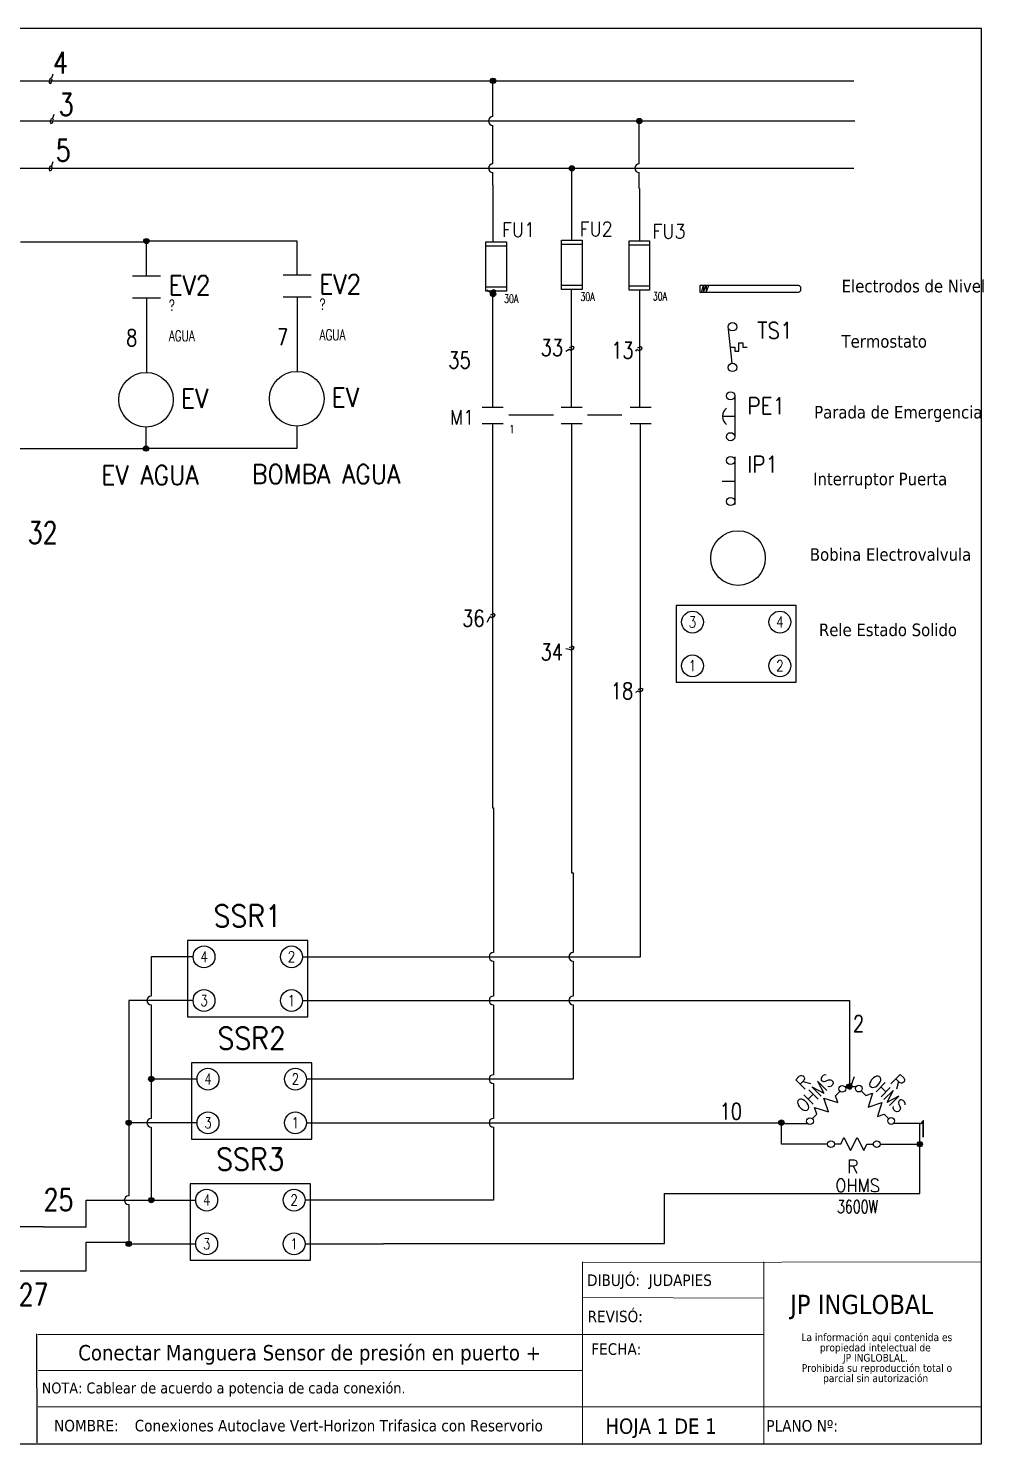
# Model space of a CAD drawing. Header units: millimetres. Extents: x 123.5 to 144.3, y 105.4 to 121.6.
# Drawn here: x 133.35 to 144.28, y 105.39 to 121.59 of the extents above; entities that cross this region are included whole.
import ezdxf
from ezdxf.enums import TextEntityAlignment as Align

# ---------------------------------------------------------------- set-up
doc = ezdxf.new("R2010")
doc.units = ezdxf.units.MM
doc.linetypes.add('CENTERX2', pattern=[20.32, 12.7, -2.54, 2.54, -2.54])
for name, color, linetype in [('BLK_12AWG', 7, 'Continuous'), ('CONTORNO', 179, 'Continuous'), ('DESC', 250, 'Continuous'), ('DESCCHILD', 20, 'Continuous'), ('LINK', 9, 'Continuous'), ('MISC', 7, 'Continuous'), ('SYMS', 7, 'Continuous'), ('TAGS', 250, 'Continuous'), ('TERMS', 250, 'Continuous'), ('WIREFIXED', 7, 'Continuous'), ('WIRES', 7, 'Continuous'), ('XREFCHILD', 134, 'Continuous')]:
    doc.layers.add(name, color=color, linetype=linetype)
doc.layers.add('WIRENO', color=7, linetype='Continuous', true_color=0x000000)
doc.styles.add('SLDTEXTSTYLE0', font='tahoma.ttf')
doc.styles.add('SLDTEXTSTYLE1', font='tahomabd.ttf')
doc.styles.get("Standard").update_dxf_attribs({"font": 'tahoma.ttf'})
doc.styles.add('WD', font='romans.shx')

# ---------------------------------------------------------------- blocks, each defined once
blk = doc.blocks.new('SW_NOTE_2')
at = {"layer": 'CONTORNO', "color": 0, "char_height": 1.0583, "attachment_point": 2, "style": 'SLDTEXTSTYLE0'}
for s, insert in [('La información aqui contenida es ', (10.29, 1.34)), ('propiedad intelectual de', (10.08, -0.07)), ('JP INGLOBLAL.', (10.1, -1.48)), ('Prohibida su reproducción total o ', (10.3, -2.89)), ('parcial sin autorización', (10.12, -4.3))]:
    blk.add_mtext(s, dxfattribs=dict(at, insert=insert))
blk = doc.blocks.new('WD_WNH')
at = {"linetype": 'Continuous', "style": 'WD', "width": 0.8}
blk.add_attdef('WIRENO', text='', height=0.125, dxfattribs=at).set_placement((0, 0.0625), align=Align.CENTER)
at = {"style": 'WD', "flags": 1}
for tag, p in [('W01USER', (0, 0.0781)), ('W02USER', (0, 0.0703)), ('W03USER', (0, 0.0625)), ('W04USER', (0, 0.0547)), ('W05USER', (0, 0.0469)), ('W06USER', (0, 0.0391)), ('W07USER', (0, 0.0312)), ('W08USER', (0, 0.0234)), ('W09USER', (0, 0.0156)), ('W10USER', (0, 0.0078))]:
    blk.add_attdef(tag, text='', height=0.005, dxfattribs=at).set_placement(p, align=Align.CENTER)
blk = doc.blocks.new('WD_WNV')
at = {"style": 'WD', "flags": 1}
for tag, p in [('W01USER', (-0.0625, 0.0938)), ('W02USER', (-0.0625, 0.0859)), ('W03USER', (-0.0625, 0.0781)), ('W04USER', (-0.0625, 0.0703)), ('W05USER', (-0.0625, 0.0625)), ('W06USER', (-0.0625, 0.0547)), ('W07USER', (-0.0625, 0.0469)), ('W08USER', (-0.0625, 0.0391)), ('W09USER', (-0.0625, 0.0312)), ('W10USER', (-0.0625, 0.0234))]:
    blk.add_attdef(tag, text='', height=0.005, dxfattribs=at).set_placement(p, align=Align.CENTER)
at = {"linetype": 'Continuous', "style": 'WD', "width": 0.8}
blk.add_attdef('WIRENO', text='', height=0.125, dxfattribs=at).set_placement((-0.05, 0), align=Align.MIDDLE_RIGHT)
blk = doc.blocks.new('VMS21')
at = {"linetype": 'Continuous'}
for p, q in [((-0.08, 0.062), (0.08, 0.062)), ((-0.08, -0.062), (0.08, -0.062))]:
    blk.add_line(p, q, dxfattribs=at)
at = {"style": 'WD'}
for tag, p, height, width in [('INST', (0.125, 0.179), 0.0625, 0.7), ('LOC', (0.125, 0.094), 0.0625, 0.7), ('TAG2', (0.127, -0.045), 0.109, 0.9), ('XREF', (0.129, -0.137), 0.0625, 0.7), ('DESC1', (0.129, -0.226), 0.0625, 0.7), ('DESC2', (0.129, -0.311), 0.0625, 0.7)]:
    blk.add_attdef(tag, p, '', height=height, dxfattribs=dict(at, width=width))
at = {"linetype": 'Continuous', "style": 'WD', "width": 0.9, "flags": 8}
blk.add_attdef('TERM01', text='', height=0.0625, dxfattribs=at).set_placement((-0.031, 0.125), align=Align.RIGHT)
at = {"style": 'WD'}
for tag, p, flags in [('FAMILY', (-0.181, 0.003), 9), ('CONTACT', (-0.181, -0.014), 1)]:
    blk.add_attdef(tag, p, '', height=0.01, dxfattribs=dict(at, flags=flags))
at = {"color": 7, "style": 'WD'}
for tag, p in [('X4LINK', (-0.141, 0)), ('X1LINK', (0.125, 0))]:
    blk.add_attdef(tag, p, '', height=0.01, dxfattribs=at)
at = {"color": 7, "style": 'WD', "flags": 1}
for tag, p in [('X2TERM01', (0, 0.062)), ('X8TERM02', (0, -0.062))]:
    blk.add_attdef(tag, p, '', height=0.0109, dxfattribs=at)
at = {"linetype": 'Continuous', "style": 'WD', "width": 0.9, "flags": 8}
blk.add_attdef('TERM02', text='', height=0.0625, dxfattribs=at).set_placement((-0.031, -0.125), align=Align.TOP_RIGHT)
blk = doc.blocks.new('HRE1T')
for p, q in [((-0.125, 0), (-0.188, 0)), ((-0.125, 0), (-0.094, 0.062)), ((-0.094, 0.062), (-0.031, -0.062)), ((-0.031, -0.062), (0.031, 0.062)), ((0.031, 0.062), (0.094, -0.062)), ((0.094, -0.062), (0.125, 0)), ((0.125, 0), (0.188, 0))]:
    blk.add_line(p, q)
for centre in [(-0.218, 0), (0.218, 0)]:
    blk.add_circle(centre, 0.0322)
at = {"style": 'WD'}
for tag, width, p in [('INST', 0.7, (0, 0.888)), ('LOC', 0.7, (0, 0.719)), ('DESC1', 0.7, (0, 0.562)), ('DESC2', 0.7, (0, 0.406)), ('RATING1', 0.9, (0.006, 0.094))]:
    blk.add_attdef(tag, text='', height=0.125, dxfattribs=dict(at, width=width)).set_placement(p, align=Align.CENTER)
blk.add_attdef('TAG1', text='', height=0.125, dxfattribs=at).set_placement((0, 0.25), align=Align.CENTER)
for tag, p, height, flags in [('FAMILY', (0.205, 0.152), 0.01, 9), ('X4TERM01', (-0.25, 0), 0.0125, 1), ('X1TERM02', (0.25, 0), 0.0125, 1)]:
    blk.add_attdef(tag, p, '', height=height, dxfattribs=dict(at, flags=flags))
at = {"linetype": 'Continuous', "style": 'WD', "flags": 9}
for tag, p in [('ASSYCODE', (0.219, 0.062)), ('MFG', (0.228, 0.089)), ('CAT', (0.23, 0.108))]:
    blk.add_attdef(tag, text='', height=0.01, dxfattribs=at).set_placement(p, align=Align.CENTER)
at = {"linetype": 'Continuous', "style": 'WD', "flags": 8}
blk.add_attdef('TERM01', text='', height=0.125, dxfattribs=at).set_placement((-0.312, -0.047), align=Align.TOP_RIGHT)
at = {"style": 'WD', "width": 0.9}
blk.add_attdef('RATING2', text='', height=0.125, dxfattribs=at).set_placement((0.006, -0.125), align=Align.TOP_CENTER)
at = {"linetype": 'Continuous', "style": 'WD', "flags": 8}
blk.add_attdef('TERM02', text='', height=0.125, dxfattribs=at).set_placement((0.312, -0.047), align=Align.TOP_LEFT)
blk = doc.blocks.new('HDV1TFL')
for p, q in [((0.3438, 0.3438), (-0.3438, 0.3438)), ((-0.3438, 0.3438), (-0.3438, -0.0938)), ((0.3438, -0.0938), (0.3438, 0.3438)), ((-0.3438, -0.0938), (0.3438, -0.0938))]:
    blk.add_line(p, q)
for centre in [(-0.25, 0.25), (0.25, 0.25), (-0.25, 0), (0.25, 0)]:
    blk.add_circle(centre, 0.0625)
at = {"style": 'WD'}
for tag, width, p in [('INST', 0.7, (0.0055, 0.747)), ('LOC', 0.7, (0.0055, 0.5774)), ('TAG1', 0.9, (0, 0.4211)), ('RATING2', 0.7, (0, 0.0313)), ('DESC1', 0.7, (0, -0.2932)), ('DESC2', 0.7, (0, -0.4495)), ('XREF', 0.7, (0, -0.6057))]:
    blk.add_attdef(tag, text='', height=0.125, dxfattribs=dict(at, width=width)).set_placement(p, align=Align.CENTER)
at = {"style": 'WD', "flags": 1}
for tag, p in [('X2TERM03', (-0.25, 0.3125)), ('X2TERM04', (0.25, 0.3125)), ('X4TERM03', (-0.3125, 0.25)), ('X1TERM04', (0.3125, 0.25)), ('X4TERM01', (-0.3125, 0)), ('X1TERM02', (0.3125, 0)), ('X8TERM01', (-0.25, -0.0625)), ('X8TERM02', (0.25, -0.0625))]:
    blk.add_attdef(tag, p, '', height=0.0125, dxfattribs=at)
at = {"linetype": 'Continuous', "style": 'WD', "flags": 9}
blk.add_attdef('ASSYCODE', text='', height=0.01, dxfattribs=at).set_placement((0, 0.3281), align=Align.CENTER)
at = {"style": 'WD', "flags": 9}
blk.add_attdef('FAMILY', text='', height=0.01, dxfattribs=at).set_placement((-0.0053, 0.3886), align=Align.CENTER)
at = {"linetype": 'Continuous', "style": 'WD', "flags": 1}
for tag, p in [('MFG', (0, 0.3592)), ('CAT', (0, 0.3781))]:
    blk.add_attdef(tag, text='', height=0.01, dxfattribs=at).set_placement(p, align=Align.MIDDLE)
at = {"linetype": 'Continuous', "style": 'WD', "width": 0.8, "flags": 8}
for tag, p in [('TERM03', (-0.25, 0.25)), ('TERM04', (0.25, 0.25)), ('TERM01', (-0.25, 0)), ('TERM02', (0.25, 0))]:
    blk.add_attdef(tag, text='', height=0.0625, dxfattribs=at).set_placement(p, align=Align.MIDDLE)
at = {"style": 'WD', "width": 0.7}
blk.add_attdef('RATING1', text='', height=0.125, dxfattribs=at).set_placement((0, 0.25), align=Align.MIDDLE)
blk = doc.blocks.new('WDDOT')
for radius in [0.03, 0.0187, 0.00929]:
    blk.add_circle((0, 0), radius)
blk = doc.blocks.new('VFU1')
for p, q in [((-0.078, -0.188), (-0.078, 0.188)), ((-0.078, 0.188), (0.078, 0.188)), ((-0.078, 0.156), (0.078, 0.156)), ((0.078, 0.188), (0.078, -0.188)), ((-0.078, -0.156), (0.078, -0.156)), ((0.078, -0.188), (-0.078, -0.188))]:
    blk.add_line(p, q)
at = {"linetype": 'Continuous', "style": 'WD'}
for tag, height, flags, p in [('TERM01', 0.0625, 8, (-0.055, 0.207)), ('MFG', 0.01, 9, (-0.08, -0.088)), ('CAT', 0.01, 9, (-0.08, -0.073))]:
    blk.add_attdef(tag, text='', height=height, dxfattribs=dict(at, flags=flags)).set_placement(p, align=Align.RIGHT)
at = {"style": 'WD'}
for tag, p, height, width in [('INST', (0.281, 0.163), 0.0625, 0.7), ('LOC', (0.281, 0.078), 0.0625, 0.7), ('TAG1', (0.158, -0.061), 0.109, 0.9), ('DESC1', (0.281, -0.196), 0.0625, 0.7), ('DESC2', (0.281, -0.29), 0.0625, 0.7), ('DESC3', (0.281, -0.375), 0.0625, 0.7)]:
    blk.add_attdef(tag, p, '', height=height, dxfattribs=dict(at, width=width))
at = {"style": 'WD', "width": 0.7}
blk.add_attdef('RATING1', text='', height=0.0938, rotation=90, dxfattribs=at).set_placement((0, 0), align=Align.MIDDLE_CENTER)
at = {"color": 7, "style": 'WD', "flags": 1}
for tag, p in [('X2TERM01', (0, 0.188)), ('X8TERM02', (0, -0.188))]:
    blk.add_attdef(tag, p, '', height=0.0109, dxfattribs=at)
at = {"color": 7, "style": 'WD'}
for tag, p in [('X4LINK', (-0.125, 0)), ('X1LINK', (0.141, 0))]:
    blk.add_attdef(tag, p, '', height=0.01, dxfattribs=at)
at = {"linetype": 'Continuous', "style": 'WD', "flags": 9}
blk.add_attdef('ASSYCODE', text='', height=0.01, dxfattribs=at).set_placement((-0.098, -0.108), align=Align.CENTER)
at = {"style": 'WD', "flags": 9}
blk.add_attdef('FAMILY', text='', height=0.01, dxfattribs=at).set_placement((-0.08, -0.036), align=Align.RIGHT)
at = {"linetype": 'Continuous', "style": 'WD', "flags": 8}
blk.add_attdef('TERM02', text='', height=0.0625, dxfattribs=at).set_placement((-0.041, -0.213), align=Align.TOP_RIGHT)
blk = doc.blocks.new('Nivel')
at = {"layer": 'WIRENO'}
for p, q in [((103.38, 60.01), (103.74, 61.39)), ((103.74, 61.39), (103.74, 60.1)), ((103.74, 60.1), (104.25, 61.39)), ((104.25, 61.39), (104.25, 60.07)), ((104.25, 60.07), (104.74, 61.36))]:
    blk.add_line(p, q, dxfattribs=at)
blk.add_lwpolyline([(103.12, 61.39), (121.77, 61.39, -0.414214), (122.27, 60.89), (122.27, 60.54, -0.414214), (121.77, 60.04), (103.12, 60.04)], format="xyb", close=True, dxfattribs=at)
blk = doc.blocks.new('VTS12')
at = {"linetype": 'Continuous'}
blk.add_line((-0.002, -0.123), (-0.033, 0.159), dxfattribs=at)
for p, q in [((-0.015, 0), (0.017, 0)), ((0.017, 0), (0.017, -0.031)), ((0.048, -0.031), (0.048, 0.031)), ((0.048, 0.031), (0.079, 0.031)), ((0.079, 0.031), (0.079, 0)), ((0.079, 0), (0.111, 0)), ((0.017, -0.031), (0.048, -0.031))]:
    blk.add_line(p, q)
for centre in [(0, 0.155), (0, -0.155)]:
    blk.add_circle(centre, 0.0322)
at = {"style": 'WD'}
for tag, p, width in [('INST', (0.189, 0.39), 0.7), ('LOC', (0.189, 0.221), 0.7), ('TAG1', (0.189, 0.064), 0.9), ('XREF', (0.191, -0.09), 0.7), ('DESC1', (0.191, -0.242), 0.7), ('DESC2', (0.191, -0.398), 0.7), ('RATING1', (0.188, -0.554), 0.7), ('WDTAGALT', (0.187, -0.716), 0.7)]:
    blk.add_attdef(tag, p, '', height=0.125, dxfattribs=dict(at, width=width))
at = {"linetype": 'Continuous', "style": 'WD'}
for tag, height, flags, p in [('TERM01', 0.125, 8, (-0.055, 0.207)), ('MFG', 0.01, 9, (-0.08, -0.088)), ('CAT', 0.01, 9, (-0.08, -0.073))]:
    blk.add_attdef(tag, text='', height=height, dxfattribs=dict(at, flags=flags)).set_placement(p, align=Align.RIGHT)
at = {"color": 7, "style": 'WD', "flags": 1}
for tag, p in [('X2TERM01', (0, 0.188)), ('X8TERM02', (0, -0.188))]:
    blk.add_attdef(tag, p, '', height=0.0125, dxfattribs=at)
at = {"color": 7, "style": 'WD'}
for tag, p in [('X4LINK', (-0.109, 0)), ('X1LINK', (0.156, 0))]:
    blk.add_attdef(tag, p, '', height=0.01, dxfattribs=at)
at = {"style": 'WD'}
for tag, flags, p in [('CONTACT', 1, (-0.08, -0.053)), ('FAMILY', 9, (-0.08, -0.036))]:
    blk.add_attdef(tag, text='', height=0.01, dxfattribs=dict(at, flags=flags)).set_placement(p, align=Align.RIGHT)
at = {"linetype": 'Continuous', "style": 'WD', "flags": 8}
blk.add_attdef('TERM02', text='', height=0.125, dxfattribs=at).set_placement((-0.041, -0.213), align=Align.TOP_RIGHT)
at = {"linetype": 'Continuous', "style": 'WD', "flags": 9}
blk.add_attdef('ASSYCODE', text='', height=0.01, dxfattribs=at).set_placement((-0.094, -0.125), align=Align.CENTER)
blk = doc.blocks.new('VPB12M')
for p, q in [((0.034, -0.156), (0.034, 0.156)), ((-0.065, 0), (0.034, 0))]:
    blk.add_line(p, q)
for centre in [(0, 0.156), (0, -0.156)]:
    blk.add_circle(centre, 0.0312)
blk.add_arc((0.016, 0), 0.0781, 126.8699, 233.1301)
at = {"style": 'WD'}
for tag, p, width in [('INST', (0.127, 0.343), 0.7), ('LOC', (0.127, 0.174), 0.7), ('TAG1', (0.127, 0.018), 0.9), ('XREF', (0.129, -0.137), 0.7), ('DESC1', (0.129, -0.289), 0.7), ('DESC2', (0.129, -0.445), 0.7)]:
    blk.add_attdef(tag, p, '', height=0.125, dxfattribs=dict(at, width=width))
at = {"linetype": 'Continuous', "style": 'WD'}
for tag, height, flags, p in [('TERM01', 0.125, 8, (-0.055, 0.207)), ('MFG', 0.01, 9, (-0.111, -0.088)), ('CAT', 0.01, 9, (-0.111, -0.073))]:
    blk.add_attdef(tag, text='', height=height, dxfattribs=dict(at, flags=flags)).set_placement(p, align=Align.RIGHT)
at = {"color": 7, "style": 'WD', "flags": 1}
for tag, p in [('X2TERM01', (0, 0.188)), ('X8TERM02', (0, -0.188))]:
    blk.add_attdef(tag, p, '', height=0.0125, dxfattribs=at)
at = {"color": 7, "style": 'WD'}
for tag, p in [('X4LINK', (-0.141, 0)), ('X1LINK', (0.125, 0))]:
    blk.add_attdef(tag, p, '', height=0.01, dxfattribs=at)
at = {"style": 'WD'}
for tag, flags, p in [('CONTACT', 1, (-0.111, -0.053)), ('FAMILY', 9, (-0.111, -0.036))]:
    blk.add_attdef(tag, text='', height=0.01, dxfattribs=dict(at, flags=flags)).set_placement(p, align=Align.RIGHT)
at = {"linetype": 'Continuous', "style": 'WD', "flags": 9}
blk.add_attdef('ASSYCODE', text='', height=0.01, dxfattribs=at).set_placement((-0.125, -0.106), align=Align.CENTER)
at = {"linetype": 'Continuous', "style": 'WD', "flags": 8}
blk.add_attdef('TERM02', text='', height=0.125, dxfattribs=at).set_placement((-0.041, -0.213), align=Align.TOP_RIGHT)
blk = doc.blocks.new('VPB12')
for p, q in [((0.033, 0.185), (0.033, -0.18)), ((-0.064, 0), (0.033, 0))]:
    blk.add_line(p, q)
for centre in [(0, 0.156), (0, -0.156)]:
    blk.add_circle(centre, 0.0312)
at = {"style": 'WD'}
for tag, p, width in [('INST', (0.127, 0.39), 0.7), ('LOC', (0.127, 0.221), 0.7), ('TAG1', (0.127, 0.064), 0.9), ('XREF', (0.129, -0.09), 0.7), ('DESC1', (0.129, -0.242), 0.7), ('DESC2', (0.129, -0.398), 0.7)]:
    blk.add_attdef(tag, p, '', height=0.125, dxfattribs=dict(at, width=width))
at = {"linetype": 'Continuous', "style": 'WD'}
for tag, height, flags, p in [('TERM01', 0.125, 8, (-0.055, 0.222)), ('MFG', 0.01, 9, (0.014, -0.088)), ('CAT', 0.01, 9, (0.014, -0.073))]:
    blk.add_attdef(tag, text='', height=height, dxfattribs=dict(at, flags=flags)).set_placement(p, align=Align.RIGHT)
at = {"color": 7, "style": 'WD', "flags": 1}
for tag, p in [('X2TERM01', (0, 0.188)), ('X8TERM02', (0, -0.188))]:
    blk.add_attdef(tag, p, '', height=0.0125, dxfattribs=at)
at = {"color": 7, "style": 'WD'}
for tag, p in [('X4LINK', (-0.125, 0)), ('X1LINK', (0.125, 0))]:
    blk.add_attdef(tag, p, '', height=0.01, dxfattribs=at)
at = {"style": 'WD'}
for tag, flags, p in [('CONTACT', 1, (0.014, -0.053)), ('FAMILY', 9, (0.014, -0.036))]:
    blk.add_attdef(tag, text='', height=0.01, dxfattribs=dict(at, flags=flags)).set_placement(p, align=Align.RIGHT)
at = {"linetype": 'Continuous', "style": 'WD', "flags": 9}
blk.add_attdef('ASSYCODE', text='', height=0.01, dxfattribs=at).set_placement((-0.001, -0.105), align=Align.CENTER)
at = {"linetype": 'Continuous', "style": 'WD', "flags": 8}
blk.add_attdef('TERM02', text='', height=0.125, dxfattribs=at).set_placement((-0.041, -0.229), align=Align.TOP_RIGHT)
blk = doc.blocks.new('HCR1')
blk.add_circle((0, 0), 0.1562)
at = {"style": 'WD'}
for tag, height, width, p in [('INST', 0.0625, 0.7, (0.0055, 0.4286)), ('LOC', 0.0625, 0.7, (0.0055, 0.3438)), ('TAG1', 0.1094, 0.9, (0, 0.2024))]:
    blk.add_attdef(tag, text='', height=height, dxfattribs=dict(at, width=width)).set_placement(p, align=Align.CENTER)
at = {"style": 'WD', "flags": 9}
blk.add_attdef('FAMILY', text='', height=0.01, dxfattribs=at).set_placement((-0.0053, 0.1698), align=Align.CENTER)
at = {"linetype": 'Continuous', "style": 'WD', "flags": 1}
for tag, p in [('CAT', (0, 0.1593)), ('MFG', (0, 0.1404))]:
    blk.add_attdef(tag, text='', height=0.01, dxfattribs=at).set_placement(p, align=Align.MIDDLE)
at = {"style": 'WD'}
for tag, p, height, width in [('DESC1', (1.126, 0.0601), 0.1094, 0.9), ('DESC2', (1.126, -0.0828), 0.1094, 0.9), ('DESC3', (1.126, -0.2256), 0.1094, 0.9), ('XREFNO', (1.3251, -0.3928), 0.0938, 0.8), ('XREFNC', (1.3151, -0.5165), 0.0938, 0.8)]:
    blk.add_attdef(tag, p, '', height=height, dxfattribs=dict(at, width=width))
at = {"linetype": 'Continuous', "style": 'WD', "flags": 9}
blk.add_attdef('ASSYCODE', text='', height=0.01, dxfattribs=at).set_placement((0, 0.125), align=Align.CENTER)
at = {"style": 'WD', "flags": 1}
for tag, p in [('X4TERM01', (-0.1562, 0)), ('X1TERM02', (0.1562, 0))]:
    blk.add_attdef(tag, p, '', height=0.0109, dxfattribs=at)
at = {"linetype": 'Continuous', "style": 'WD'}
blk.add_attdef('TERM01', text='', height=0.0625, dxfattribs=at).set_placement((-0.2, -0.0349), align=Align.TOP_RIGHT)
blk.add_attdef('TERM02', text='', height=0.0625, dxfattribs=at).set_placement((0.2, -0.0349), align=Align.TOP_LEFT)
at = {"style": 'WD', "width": 0.8, "flags": 8}
for tag, p in [('NO', (1.1233, -0.3928)), ('NC', (1.1207, -0.5165))]:
    blk.add_attdef(tag, p, '', height=0.0938, dxfattribs=at)
blk = doc.blocks.new('VCR21')
at = {"linetype": 'Continuous'}
for p, q in [((-0.08, 0.0625), (0.08, 0.0625)), ((-0.08, -0.0625), (0.08, -0.0625))]:
    blk.add_line(p, q, dxfattribs=at)
at = {"linetype": 'Continuous', "style": 'WD', "width": 0.9, "flags": 8}
blk.add_attdef('TERM01', text='', height=0.0625, dxfattribs=at).set_placement((-0.0312, 0.125), align=Align.RIGHT)
at = {"style": 'WD'}
for tag, p, height, width in [('INST', (0.125, 0.1785), 0.0625, 0.7), ('LOC', (0.125, 0.0938), 0.0625, 0.7), ('TAG2', (0.1269, -0.045), 0.1094, 0.9), ('XREF', (0.1287, -0.1369), 0.0625, 0.7), ('DESC1', (0.1287, -0.2264), 0.0625, 0.7), ('DESC2', (0.1287, -0.3112), 0.0625, 0.7)]:
    blk.add_attdef(tag, p, '', height=height, dxfattribs=dict(at, width=width))
for tag, p, flags in [('FAMILY', (-0.1808, 0.0031), 9), ('CONTACT', (-0.1808, -0.0135), 1)]:
    blk.add_attdef(tag, p, '', height=0.01, dxfattribs=dict(at, flags=flags))
at = {"color": 7, "style": 'WD'}
for tag, p in [('X4LINK', (-0.1406, 0)), ('X1LINK', (0.125, 0))]:
    blk.add_attdef(tag, p, '', height=0.01, dxfattribs=at)
at = {"color": 7, "style": 'WD', "flags": 1}
for tag, p in [('X2TERM01', (0, 0.0625)), ('X8TERM02', (0, -0.0625))]:
    blk.add_attdef(tag, p, '', height=0.0109, dxfattribs=at)
at = {"linetype": 'Continuous', "style": 'WD', "width": 0.9, "flags": 8}
blk.add_attdef('TERM02', text='', height=0.0625, dxfattribs=at).set_placement((-0.0312, -0.125), align=Align.TOP_RIGHT)
blk = doc.blocks.new('VCR1')
blk.add_circle((0, 0), 0.1562)
at = {"linetype": 'Continuous', "style": 'WD', "flags": 8}
blk.add_attdef('TERM01', text='', height=0.0625, dxfattribs=at).set_placement((-0.0312, 0.1812), align=Align.RIGHT)
at = {"style": 'WD', "width": 0.7}
for tag, p in [('INST', (0.2812, 0.2504)), ('LOC', (0.2812, 0.1656))]:
    blk.add_attdef(tag, text='', height=0.0625, dxfattribs=at).set_placement(p, align=Align.TOP_LEFT)
at = {"color": 7, "style": 'WD', "flags": 1}
for tag, p in [('X2TERM01', (0, 0.1562)), ('X8TERM02', (0, -0.1562))]:
    blk.add_attdef(tag, p, '', height=0.0109, dxfattribs=at)
at = {"style": 'WD', "width": 0.9}
for tag, p in [('TAG1', (0.2, -0.0472)), ('DESC1', (-0.256, -1.0041)), ('DESC2', (-0.256, -1.1469)), ('DESC3', (-0.256, -1.2897))]:
    blk.add_attdef(tag, p, '', height=0.1094, dxfattribs=at)
at = {"style": 'WD', "flags": 9}
blk.add_attdef('FAMILY', text='', height=0.01, dxfattribs=at).set_placement((-0.2191, -0.0659), align=Align.CENTER)
at = {"linetype": 'Continuous', "style": 'WD', "flags": 9}
for tag, p in [('CAT', (-0.2211, -0.0835)), ('MFG', (-0.2211, -0.0986))]:
    blk.add_attdef(tag, text='', height=0.01, dxfattribs=at).set_placement(p, align=Align.MIDDLE)
blk.add_attdef('ASSYCODE', text='', height=0.01, dxfattribs=at).set_placement((-0.2229, -0.1181), align=Align.CENTER)
at = {"linetype": 'Continuous', "style": 'WD', "flags": 8}
blk.add_attdef('TERM02', text='', height=0.0625, dxfattribs=at).set_placement((-0.0312, -0.1781), align=Align.TOP_RIGHT)
at = {"style": 'WD', "width": 0.8, "flags": 8}
for tag, p in [('NO', (-0.2587, -1.4569)), ('XREFNO', (-0.0569, -1.4569)), ('NC', (-0.2613, -1.5806)), ('XREFNC', (-0.067, -1.5806))]:
    blk.add_attdef(tag, p, '', height=0.0938, dxfattribs=at)

msp = doc.modelspace()

# ---------------------------------------------------------------- linework, layer by layer
at = {"color": 7, "linetype": 'Continuous'}
for p, q in [((144.256, 121.59), (123.506, 121.59)), ((144.256, 105.405), (144.256, 121.59)), ((123.506, 105.405), (144.256, 105.405))]:
    msp.add_line(p, q, dxfattribs=at)
at = {"color": 7, "linetype": 'CENTERX2', "lineweight": 0}
for p in [(144.256, 108.823), (133.462, 105.405)]:
    msp.add_line(p, (144.256, 105.405), dxfattribs=at)
at = {"color": 7, "linetype": 'Continuous', "lineweight": 0}
for p, q in [((144.256, 107.486), (139.686, 107.478)), ((139.691, 107.486), (139.691, 105.394)), ((141.766, 107.486), (141.766, 105.397)), ((141.766, 107.071), (139.692, 107.079)), ((141.766, 106.656), (133.465, 106.656)), ((139.691, 106.241), (133.465, 106.241)), ((144.256, 105.826), (133.465, 105.826))]:
    msp.add_line(p, q, dxfattribs=at)
at = {"layer": 'BLK_12AWG'}
for p, q in [((124.418, 120.99), (142.793, 120.99)), ((124.433, 120.531), (142.808, 120.531)), ((140.341, 120.04), (140.341, 120.531)), ((124.418, 119.99), (142.793, 119.99)), ((139.569, 119.168), (139.569, 119.99)), ((140.341, 119.758), (140.341, 119.94)), ((140.344, 119.758), (140.344, 119.16))]:
    msp.add_line(p, q, dxfattribs=at)
msp.add_arc((140.341, 119.99), 0.05, 90, 270, dxfattribs=at)
at = {"layer": 'DESC'}
msp.add_line((133.453, 105.415), (133.449, 106.661), dxfattribs=at)
at = {"layer": 'LINK'}
for points in [[(138.85, 117.17), (139.36, 117.17)], [(139.75, 117.17), (140.14, 117.17)]]:
    msp.add_lwpolyline(points, dxfattribs=at)
at = {"layer": 'WIREFIXED'}
for points in [[(133.631, 121.065), (133.616, 121.02), (133.596, 121.01), (133.586, 120.98), (133.596, 120.96), (133.616, 120.97), (133.625, 121), (133.621, 121.01)], [(133.645, 120.606), (133.63, 120.561), (133.611, 120.551), (133.601, 120.521), (133.611, 120.501), (133.63, 120.511), (133.64, 120.541), (133.635, 120.551)], [(133.631, 120.065), (133.616, 120.02), (133.596, 120.01), (133.586, 119.98), (133.596, 119.96), (133.616, 119.97), (133.625, 120), (133.621, 120.01)], [(142.781, 109.533), (142.767, 109.52), (142.748, 109.511), (142.738, 109.481), (142.748, 109.461), (142.767, 109.471), (142.777, 109.501), (142.772, 109.511)]]:
    msp.add_lwpolyline(points, dxfattribs=at)
at = {"layer": 'WIRENO'}
for points in [[(138.6, 118.6), (138.639, 118.571), (138.658, 118.561), (138.688, 118.571), (138.698, 118.59), (138.678, 118.6), (138.648, 118.59), (138.644, 118.581)], [(139.5, 117.9), (139.537, 117.922), (139.556, 117.912), (139.586, 117.922), (139.596, 117.942), (139.576, 117.952), (139.547, 117.942), (139.542, 117.932)], [(140.3, 117.9), (140.314, 117.918), (140.334, 117.908), (140.364, 117.918), (140.373, 117.938), (140.354, 117.948), (140.324, 117.938), (140.319, 117.928)], [(138.6, 114.8), (138.633, 114.865), (138.652, 114.855), (138.682, 114.865), (138.692, 114.885), (138.672, 114.894), (138.642, 114.885), (138.638, 114.875)], [(139.5, 114.5), (139.537, 114.493), (139.556, 114.483), (139.586, 114.492), (139.596, 114.512), (139.576, 114.522), (139.547, 114.512), (139.542, 114.502)], [(140.3, 114), (140.326, 114.013), (140.346, 114.003), (140.375, 114.013), (140.385, 114.032), (140.365, 114.042), (140.336, 114.032), (140.331, 114.022)], [(142.8, 109.6), (142.767, 109.52), (142.748, 109.511), (142.738, 109.481), (142.748, 109.461), (142.767, 109.471), (142.777, 109.501), (142.772, 109.511)]]:
    msp.add_lwpolyline(points, dxfattribs=at)
at = {"layer": 'WIRES'}
for p, q in [((138.667, 120.581), (138.667, 120.99)), ((138.667, 120.04), (138.667, 120.481)), ((138.667, 119.798), (138.667, 119.94)), ((138.668, 119.152), (138.668, 119.798)), ((134.702, 119.146), (133.263, 119.146)), ((136.426, 119.157), (134.702, 119.157)), ((134.702, 118.759), (134.702, 119.146)), ((136.426, 118.77), (136.426, 119.157)), ((138.668, 118.59), (138.668, 118.552)), ((139.566, 117.259), (139.566, 118.605)), ((140.344, 118.597), (140.344, 117.259)), ((134.702, 118.509), (134.702, 117.657)), ((136.426, 118.52), (136.426, 117.668)), ((138.668, 118.552), (138.662, 118.552)), ((138.662, 118.552), (138.662, 117.259)), ((134.698, 116.785), (134.698, 117.032)), ((136.422, 117.043), (136.422, 116.785)), ((138.662, 117.072), (138.662, 112.678)), ((139.566, 117.072), (139.566, 111.933)), ((140.356, 110.973), (140.356, 117.072)), ((131.443, 116.785), (134.698, 116.785)), ((136.422, 116.785), (134.698, 116.785)), ((138.662, 112.678), (138.672, 112.678)), ((138.672, 112.678), (138.672, 111.023)), ((139.566, 111.933), (139.585, 111.933)), ((139.585, 111.933), (139.585, 111.023)), ((135.237, 110.973), (134.758, 110.973)), ((134.758, 110.973), (134.758, 110.523)), ((136.487, 110.973), (140.356, 110.973)), ((138.672, 110.923), (138.672, 110.525)), ((139.585, 110.923), (139.585, 110.525)), ((135.237, 110.473), (134.5, 110.473)), ((134.5, 110.473), (134.5, 109.075)), ((136.487, 110.473), (137.382, 110.473)), ((137.382, 110.475), (137.945, 110.475)), ((137.945, 110.475), (142.744, 110.475)), ((142.744, 110.475), (142.744, 109.491)), ((134.758, 110.423), (134.758, 109.575)), ((138.672, 110.425), (138.672, 109.625)), ((139.585, 110.425), (139.585, 109.575)), ((135.282, 109.575), (134.758, 109.575)), ((134.758, 109.575), (134.758, 109.125)), ((139.585, 109.575), (136.532, 109.575)), ((138.672, 109.525), (138.672, 109.126)), ((142.69, 109.491), (142.825, 109.491)), ((135.282, 109.075), (134.5, 109.075)), ((134.5, 109.075), (134.5, 108.241)), ((134.758, 109.025), (134.758, 108.191)), ((136.532, 109.075), (137.428, 109.075)), ((137.428, 109.076), (137.99, 109.076)), ((137.99, 109.076), (141.966, 109.076)), ((138.672, 109.026), (138.672, 108.191)), ((141.966, 108.831), (141.966, 109.067)), ((141.966, 109.067), (142.266, 109.067)), ((143.549, 109.069), (143.249, 109.069)), ((143.549, 108.831), (143.549, 109.069)), ((142.495, 108.831), (141.966, 108.831)), ((143.095, 108.831), (143.549, 108.831)), ((143.549, 108.267), (143.549, 108.831)), ((134.012, 107.883), (134.012, 108.191)), ((134.012, 108.191), (135.267, 108.191)), ((138.672, 108.191), (136.517, 108.191)), ((140.63, 107.693), (140.63, 108.267)), ((140.63, 108.267), (143.549, 108.267)), ((134.5, 108.141), (134.5, 107.691)), ((133.524, 107.886), (132.546, 107.886)), ((134.012, 107.883), (133.524, 107.883)), ((134.012, 107.383), (134.012, 107.711)), ((134.012, 107.711), (134.536, 107.711)), ((134.518, 107.69), (135.267, 107.69)), ((136.517, 107.691), (137.413, 107.691)), ((137.413, 107.693), (137.975, 107.693)), ((137.975, 107.693), (140.63, 107.693)), ((133.256, 107.383), (134.012, 107.383))]:
    msp.add_line(p, q, dxfattribs=at)
for centre in [(138.667, 120.531), (138.667, 119.99), (138.672, 110.973), (139.585, 110.973), (134.758, 110.473), (138.672, 110.475), (139.585, 110.475), (138.672, 109.575), (134.758, 109.075), (138.672, 109.076), (134.5, 108.191)]:
    msp.add_arc(centre, 0.05, 90, 270, dxfattribs=at)

# ---------------------------------------------------------------- block references
at = {"layer": 'CONTORNO', "color": 7, "xscale": 0.083, "yscale": 0.083, "zscale": 0.083}
msp.add_blockref('SW_NOTE_2', (142.204, 106.555), dxfattribs=at)
at = {"layer": 'SYMS'}
for p in [(138.667, 120.99), (140.341, 120.531), (139.569, 119.99), (134.702, 119.157), (138.668, 118.552), (134.698, 116.785), (134.758, 109.575), (142.744, 109.491), (134.5, 109.075), (141.966, 109.076), (143.549, 108.831), (134.758, 108.191), (134.5, 107.691)]:
    msp.add_blockref('WDDOT', p, dxfattribs=at)
ref = msp.add_blockref('VFU1', (138.704, 118.868), dxfattribs=dict(at, xscale=1.5, yscale=1.5, zscale=1.5))
ref.add_attrib('DESC1', '30A', (138.794, 118.452), dxfattribs={"layer": 'DESC', "height": 0.0938, "style": 'WD', "width": 0.7})
ref.add_attrib('TAG1', 'FU1', (138.769, 119.206), dxfattribs={"layer": 'TAGS', "height": 0.1641, "style": 'WD', "width": 0.9})
ref = msp.add_blockref('VFU1', (139.569, 118.887), dxfattribs=dict(at, xscale=1.5, yscale=1.5, zscale=1.5))
ref.add_attrib('DESC1', '30A', (139.667, 118.475), dxfattribs={"layer": 'DESC', "height": 0.0938, "style": 'WD', "width": 0.7})
ref.add_attrib('TAG1', 'FU2', (139.657, 119.213), dxfattribs={"layer": 'TAGS', "height": 0.1641, "style": 'WD', "width": 0.9})
ref = msp.add_blockref('VFU1', (140.342, 118.879), dxfattribs=dict(at, xscale=1.5, yscale=1.5, zscale=1.5))
ref.add_attrib('DESC1', '30A', (140.495, 118.48), dxfattribs={"layer": 'DESC', "height": 0.0938, "style": 'WD', "width": 0.7})
ref.add_attrib('TAG1', 'FU3', (140.49, 119.188), dxfattribs={"layer": 'TAGS', "height": 0.1641, "style": 'WD', "width": 0.9})
ref = msp.add_blockref('VCR21', (134.702, 118.634), dxfattribs=dict(at, xscale=2, yscale=2, zscale=2))
ref.add_attrib('XREF', '?', (134.959, 118.36), dxfattribs={"layer": 'XREFCHILD', "height": 0.125, "style": 'WD', "width": 0.7})
ref.add_attrib('DESC2', 'AGUA', (134.959, 118.012), dxfattribs={"layer": 'DESCCHILD', "height": 0.125, "style": 'WD', "width": 0.7})
ref.add_attrib('TAG2', 'EV2', (134.956, 118.544), dxfattribs={"layer": 'TAGS', "height": 0.2188, "style": 'WD', "width": 0.9})
ref = msp.add_blockref('VCR21', (136.426, 118.645), dxfattribs=dict(at, xscale=2, yscale=2, zscale=2))
ref.add_attrib('XREF', '?', (136.683, 118.372), dxfattribs={"layer": 'XREFCHILD', "height": 0.125, "style": 'WD', "width": 0.7})
ref.add_attrib('DESC2', 'AGUA', (136.683, 118.023), dxfattribs={"layer": 'DESCCHILD', "height": 0.125, "style": 'WD', "width": 0.7})
ref.add_attrib('TAG2', 'EV2', (136.679, 118.555), dxfattribs={"layer": 'TAGS', "height": 0.2188, "style": 'WD', "width": 0.9})
ref = msp.add_blockref('VTS12', (141.407, 117.946), dxfattribs=dict(at, xscale=1.5, yscale=1.5, zscale=1.5))
ref.add_attrib('TAG1', 'TS1', (141.691, 118.042), dxfattribs={"layer": 'TAGS', "height": 0.1875, "style": 'WD', "width": 0.9})
ref = msp.add_blockref('VCR1', (134.698, 117.344), dxfattribs=dict(at, xscale=2, yscale=2, zscale=2))
ref.add_attrib('DESC1', 'EV AGUA', (134.186, 116.373), dxfattribs={"layer": 'DESC', "height": 0.2188, "style": 'WD', "width": 0.9})
ref.add_attrib('TAG1', 'EV', (135.098, 117.25), dxfattribs={"layer": 'TAGS', "height": 0.2188, "style": 'WD', "width": 0.9})
ref = msp.add_blockref('VCR1', (136.422, 117.355), dxfattribs=dict(at, xscale=2, yscale=2, zscale=2))
ref.add_attrib('DESC1', 'BOMBA AGUA', (135.91, 116.384), dxfattribs={"layer": 'DESC', "height": 0.2188, "style": 'WD', "width": 0.9})
ref.add_attrib('TAG1', 'EV', (136.822, 117.261), dxfattribs={"layer": 'TAGS', "height": 0.2188, "style": 'WD', "width": 0.9})
ref = msp.add_blockref('VPB12M', (141.385, 117.154), dxfattribs=dict(at, xscale=1.5, yscale=1.5, zscale=1.5))
ref.add_attrib('TAG1', 'PE1', (141.576, 117.18), dxfattribs={"layer": 'TAGS', "height": 0.1875, "style": 'WD', "width": 0.9})
ref = msp.add_blockref('VMS21', (138.662, 117.165), dxfattribs=dict(at, xscale=1.5, yscale=1.5, zscale=1.5))
ref.add_attrib('XREF', '1', (138.855, 116.96), dxfattribs={"layer": 'XREFCHILD', "height": 0.0938, "style": 'WD', "width": 0.7})
ref.add_attrib('TAG2', 'M1', (138.173, 117.061), dxfattribs={"layer": 'TAGS', "height": 0.1641, "style": 'WD', "width": 0.9})
for name, p, xscale, yscale, zscale in [('VMS21', (139.566, 117.165), 1.5, 1.5, 1.5), ('VMS21', (140.356, 117.165), 1.5, 1.5, 1.5), ('HCR1', (141.47, 115.533), 2, 2, 2)]:
    msp.add_blockref(name, p, dxfattribs=dict(at, xscale=xscale, yscale=yscale, zscale=zscale))
ref = msp.add_blockref('VPB12', (141.385, 116.414), dxfattribs=dict(at, xscale=1.5, yscale=1.5, zscale=1.5))
ref.add_attrib('TAG1', 'IP1', (141.575, 116.511), dxfattribs={"layer": 'TAGS', "height": 0.1875, "style": 'WD', "width": 0.9})
ref = msp.add_blockref('HDV1TFL', (141.449, 114.301), dxfattribs=dict(at, xscale=2, yscale=2, zscale=2))
ref.add_attrib('TERM03', '3', dxfattribs={"layer": 'TERMS', "linetype": 'Continuous', "height": 0.125, "style": 'WD', "width": 0.8, "flags": 8}).set_placement((140.949, 114.801), align=Align.MIDDLE)
ref.add_attrib('TERM04', '4', dxfattribs={"layer": 'TERMS', "linetype": 'Continuous', "height": 0.125, "style": 'WD', "width": 0.8, "flags": 8}).set_placement((141.949, 114.801), align=Align.MIDDLE)
ref.add_attrib('TERM02', '2', dxfattribs={"layer": 'TERMS', "linetype": 'Continuous', "height": 0.125, "style": 'WD', "width": 0.8, "flags": 8}).set_placement((141.949, 114.301), align=Align.MIDDLE)
ref.add_attrib('TERM01', '1', dxfattribs={"layer": 'TERMS', "linetype": 'Continuous', "height": 0.125, "style": 'WD', "width": 0.8, "flags": 8}).set_placement((140.949, 114.301), align=Align.MIDDLE)
ref = msp.add_blockref('HDV1TFL', (135.862, 110.473), dxfattribs=dict(at, xscale=2, yscale=2, zscale=2))
ref.add_attrib('TERM03', '4', dxfattribs={"layer": 'TERMS', "linetype": 'Continuous', "height": 0.125, "style": 'WD', "width": 0.8, "flags": 8}).set_placement((135.362, 110.973), align=Align.MIDDLE)
ref.add_attrib('TERM04', '2', dxfattribs={"layer": 'TERMS', "linetype": 'Continuous', "height": 0.125, "style": 'WD', "width": 0.8, "flags": 8}).set_placement((136.362, 110.973), align=Align.MIDDLE)
ref.add_attrib('TERM02', '1', dxfattribs={"layer": 'TERMS', "linetype": 'Continuous', "height": 0.125, "style": 'WD', "width": 0.8, "flags": 8}).set_placement((136.362, 110.473), align=Align.MIDDLE)
ref.add_attrib('TERM01', '3', dxfattribs={"layer": 'TERMS', "linetype": 'Continuous', "height": 0.125, "style": 'WD', "width": 0.8, "flags": 8}).set_placement((135.362, 110.473), align=Align.MIDDLE)
ref.add_attrib('TAG1', 'SSR1', dxfattribs={"layer": 'TAGS', "height": 0.25, "style": 'WD', "width": 0.9}).set_placement((135.862, 111.316), align=Align.CENTER)
ref = msp.add_blockref('HDV1TFL', (135.907, 109.075), dxfattribs=dict(at, xscale=2, yscale=2, zscale=2))
ref.add_attrib('TERM03', '4', dxfattribs={"layer": 'TERMS', "linetype": 'Continuous', "height": 0.125, "style": 'WD', "width": 0.8, "flags": 8}).set_placement((135.407, 109.575), align=Align.MIDDLE)
ref.add_attrib('TERM04', '2', dxfattribs={"layer": 'TERMS', "linetype": 'Continuous', "height": 0.125, "style": 'WD', "width": 0.8, "flags": 8}).set_placement((136.407, 109.575), align=Align.MIDDLE)
ref.add_attrib('TERM02', '1', dxfattribs={"layer": 'TERMS', "linetype": 'Continuous', "height": 0.125, "style": 'WD', "width": 0.8, "flags": 8}).set_placement((136.407, 109.075), align=Align.MIDDLE)
ref.add_attrib('TERM01', '3', dxfattribs={"layer": 'TERMS', "linetype": 'Continuous', "height": 0.125, "style": 'WD', "width": 0.8, "flags": 8}).set_placement((135.407, 109.075), align=Align.MIDDLE)
ref.add_attrib('TAG1', 'SSR2', dxfattribs={"layer": 'TAGS', "height": 0.25, "style": 'WD', "width": 0.9}).set_placement((135.907, 109.917), align=Align.CENTER)
ref = msp.add_blockref('HRE1T', (142.478, 109.279), dxfattribs=dict(at, xscale=1.2, yscale=1.2, zscale=1.2, rotation=45))
ref.add_attrib('RATING1', 'OHMS', dxfattribs={"layer": 'MISC', "color": 250, "height": 0.15, "rotation": 45, "style": 'WD', "width": 0.9}).set_placement((142.403, 109.363), align=Align.CENTER)
ref.add_attrib('TAG1', 'R', dxfattribs={"layer": 'TAGS', "color": 250, "height": 0.15, "rotation": 45, "style": 'WD'}).set_placement((142.266, 109.491), align=Align.CENTER)
ref = msp.add_blockref('HRE1T', (143.037, 109.281), dxfattribs=dict(at, xscale=1.2, yscale=1.2, zscale=1.2, rotation=315))
ref.add_attrib('RATING1', 'OHMS', dxfattribs={"layer": 'MISC', "color": 250, "height": 0.15, "rotation": 315, "style": 'WD', "width": 0.9}).set_placement((143.122, 109.356), align=Align.CENTER)
ref.add_attrib('TAG1', 'R', dxfattribs={"layer": 'TAGS', "color": 250, "height": 0.15, "rotation": 315, "style": 'WD'}).set_placement((143.249, 109.493), align=Align.CENTER)
ref = msp.add_blockref('HRE1T', (142.795, 108.831), dxfattribs=dict(at, xscale=1.2, yscale=1.2, zscale=1.2))
ref.add_attrib('RATING1', 'OHMS', dxfattribs={"layer": 'MISC', "color": 250, "height": 0.15, "rotation": 360, "style": 'WD', "width": 0.9}).set_placement((142.838, 108.284), align=Align.CENTER)
ref.add_attrib('DESC1', '3600W', dxfattribs={"layer": 'DESC', "height": 0.15, "rotation": 360, "style": 'WD', "width": 0.7}).set_placement((142.837, 108.041), align=Align.CENTER)
ref.add_attrib('TAG1', 'R', dxfattribs={"layer": 'TAGS', "color": 250, "height": 0.15, "rotation": 360, "style": 'WD'}).set_placement((142.782, 108.5), align=Align.CENTER)
ref = msp.add_blockref('HDV1TFL', (135.892, 107.691), dxfattribs=dict(at, xscale=2, yscale=2, zscale=2))
ref.add_attrib('TERM03', '4', dxfattribs={"layer": 'TERMS', "linetype": 'Continuous', "height": 0.125, "style": 'WD', "width": 0.8, "flags": 8}).set_placement((135.392, 108.191), align=Align.MIDDLE)
ref.add_attrib('TERM04', '2', dxfattribs={"layer": 'TERMS', "linetype": 'Continuous', "height": 0.125, "style": 'WD', "width": 0.8, "flags": 8}).set_placement((136.392, 108.191), align=Align.MIDDLE)
ref.add_attrib('TERM02', '1', dxfattribs={"layer": 'TERMS', "linetype": 'Continuous', "height": 0.125, "style": 'WD', "width": 0.8, "flags": 8}).set_placement((136.392, 107.691), align=Align.MIDDLE)
ref.add_attrib('TERM01', '3', dxfattribs={"layer": 'TERMS', "linetype": 'Continuous', "height": 0.125, "style": 'WD', "width": 0.8, "flags": 8}).set_placement((135.392, 107.691), align=Align.MIDDLE)
ref.add_attrib('TAG1', 'SSR3', dxfattribs={"layer": 'TAGS', "height": 0.25, "style": 'WD', "width": 0.9}).set_placement((135.892, 108.534), align=Align.CENTER)
at = {"layer": 'WIREFIXED'}
ref = msp.add_blockref('WD_WNH', (133.606, 120.99), dxfattribs=dict(at, xscale=2, yscale=2, zscale=2))
ref.add_attrib('WIRENOF', '4', dxfattribs={"linetype": 'Continuous', "height": 0.25, "style": 'WD', "width": 0.8}).set_placement((133.72, 120.998), align=Align.BOTTOM_CENTER)
ref = msp.add_blockref('WD_WNH', (133.62, 120.531), dxfattribs=dict(at, xscale=2, yscale=2, zscale=2))
ref.add_attrib('WIRENOF', '3', dxfattribs={"linetype": 'Continuous', "height": 0.25, "style": 'WD', "width": 0.8}).set_placement((133.785, 120.519), align=Align.BOTTOM_CENTER)
ref = msp.add_blockref('WD_WNH', (133.606, 119.99), dxfattribs=dict(at, xscale=2, yscale=2, zscale=2))
ref.add_attrib('WIRENOF', '5', dxfattribs={"linetype": 'Continuous', "height": 0.25, "style": 'WD', "width": 0.8}).set_placement((133.751, 119.995), align=Align.BOTTOM_CENTER)
ref = msp.add_blockref('WD_WNV', (134.764, 118.107), dxfattribs=dict(at, xscale=1.5, yscale=1.5, zscale=1.5))
ref.add_attrib('WIRENOF', '8', dxfattribs={"linetype": 'Continuous', "height": 0.188, "style": 'WD', "width": 0.8}).set_placement((134.599, 118.051), align=Align.MIDDLE_RIGHT)
ref = msp.add_blockref('WD_WNV', (136.492, 118.115), dxfattribs=dict(at, xscale=1.5, yscale=1.5, zscale=1.5))
ref.add_attrib('WIRENOF', '7', dxfattribs={"linetype": 'Continuous', "height": 0.188, "style": 'WD', "width": 0.8}).set_placement((136.326, 118.06), align=Align.MIDDLE_RIGHT)
ref = msp.add_blockref('WD_WNV', (133.686, 115.968), dxfattribs=dict(at, xscale=2, yscale=2, zscale=2))
ref.add_attrib('WIRENOF', '32', dxfattribs={"linetype": 'Continuous', "height": 0.25, "style": 'WD', "width": 0.8}).set_placement((133.687, 115.823), align=Align.MIDDLE_RIGHT)
ref = msp.add_blockref('WD_WNV', (133.524, 108.697), dxfattribs=dict(at, xscale=2, yscale=2, zscale=2))
ref.add_attrib('WIRENOF', '25', dxfattribs={"linetype": 'Continuous', "height": 0.25, "style": 'WD', "width": 0.8}).set_placement((133.869, 108.196), align=Align.MIDDLE_RIGHT)
ref = msp.add_blockref('WD_WNH', (134.032, 107.169), dxfattribs=dict(at, xscale=2, yscale=2, zscale=2))
ref.add_attrib('WIRENOF', '27', dxfattribs={"linetype": 'Continuous', "height": 0.25, "style": 'WD', "width": 0.8}).set_placement((133.412, 106.911), align=Align.BOTTOM_CENTER)
at = {"layer": 'WIRENO', "xscale": 0.06, "yscale": 0.06, "zscale": 0.06}
msp.add_blockref('Nivel', (134.85, 114.969), dxfattribs=at)
at = {"layer": 'WIRENO'}
ref = msp.add_blockref('WD_WNV', (139.635, 117.994), dxfattribs=dict(at, xscale=1.5, yscale=1.5, zscale=1.5))
ref.add_attrib('WIRENO', '33', dxfattribs={"linetype": 'Continuous', "height": 0.1875, "style": 'WD', "width": 0.8}).set_placement((139.469, 117.939), align=Align.MIDDLE_RIGHT)
ref = msp.add_blockref('WD_WNV', (140.441, 117.963), dxfattribs=dict(at, xscale=1.5, yscale=1.5, zscale=1.5))
ref.add_attrib('WIRENO', '13', dxfattribs={"linetype": 'Continuous', "height": 0.1875, "style": 'WD', "width": 0.8}).set_placement((140.276, 117.908), align=Align.MIDDLE_RIGHT)
ref = msp.add_blockref('WD_WNV', (138.579, 117.851), dxfattribs=dict(at, xscale=1.5, yscale=1.5, zscale=1.5))
ref.add_attrib('WIRENO', '35', dxfattribs={"linetype": 'Continuous', "height": 0.1875, "style": 'WD', "width": 0.8}).set_placement((138.413, 117.796), align=Align.MIDDLE_RIGHT)
ref = msp.add_blockref('WD_WNV', (138.737, 114.899), dxfattribs=dict(at, xscale=1.5, yscale=1.5, zscale=1.5))
ref.add_attrib('WIRENO', '36', dxfattribs={"linetype": 'Continuous', "height": 0.1875, "style": 'WD', "width": 0.8}).set_placement((138.571, 114.844), align=Align.MIDDLE_RIGHT)
ref = msp.add_blockref('WD_WNV', (139.635, 114.514), dxfattribs=dict(at, xscale=1.5, yscale=1.5, zscale=1.5))
ref.add_attrib('WIRENO', '34', dxfattribs={"linetype": 'Continuous', "height": 0.1875, "style": 'WD', "width": 0.8}).set_placement((139.469, 114.459), align=Align.MIDDLE_RIGHT)
ref = msp.add_blockref('WD_WNV', (140.437, 114.07), dxfattribs=dict(at, xscale=1.5, yscale=1.5, zscale=1.5))
ref.add_attrib('WIRENO', '18', dxfattribs={"linetype": 'Continuous', "height": 0.1875, "style": 'WD', "width": 0.8}).set_placement((140.272, 114.014), align=Align.MIDDLE_RIGHT)
ref = msp.add_blockref('WD_WNH', (142.794, 109.892), dxfattribs=dict(at, xscale=1.5, yscale=1.5, zscale=1.5))
ref.add_attrib('WIRENO', '2', dxfattribs={"linetype": 'Continuous', "height": 0.188, "style": 'WD', "width": 0.8}).set_placement((142.849, 110.058), align=Align.BOTTOM_CENTER)
ref = msp.add_blockref('WD_WNH', (141.331, 108.89), dxfattribs=dict(at, xscale=1.5, yscale=1.5, zscale=1.5))
ref.add_attrib('WIRENO', '10', dxfattribs={"linetype": 'Continuous', "height": 0.1875, "style": 'WD', "width": 0.8}).set_placement((141.387, 109.056), align=Align.BOTTOM_CENTER)
ref = msp.add_blockref('WD_WNV', (143.811, 109.061), dxfattribs=dict(at, xscale=1.5, yscale=1.5, zscale=1.5))
ref.add_attrib('WIRENO', '1', dxfattribs={"linetype": 'Continuous', "height": 0.188, "style": 'WD', "width": 0.8}).set_placement((143.646, 109.005), align=Align.MIDDLE_RIGHT)

# ---------------------------------------------------------------- texts
at = {"char_height": 0.144, "attachment_point": 1}
for s, insert in [('\\A1;Electrodos de Nivel', (142.656, 118.715)), ('\\A1;Termostato', (142.654, 118.083)), ('\\A1;Parada de Emergencia', (142.341, 117.273)), ('\\A1;Interruptor Puerta', (142.329, 116.509)), ('\\A1;Bobina Electrovalvula', (142.292, 115.646)), ('\\A1;Rele Estado Solido', (142.396, 114.784))]:
    msp.add_mtext_dynamic_manual_height_columns(s, width=44.8708, gutter_width=1, heights=[0], dxfattribs=dict(at, insert=insert))
at = {"color": 7, "linetype": 'Continuous', "lineweight": 0, "attachment_point": 1, "style": 'SLDTEXTSTYLE0'}
for s, insert, char_height in [('REVISÓ:', (139.749, 106.927), 0.1318), ('FECHA:', (139.792, 106.554), 0.1318), ('NOTA: Cablear de acuerdo a potencia de cada conexión.', (133.505, 106.105), 0.1245), ('\\pi-0.39529,l0.52705,t1.0541;NOMBRE:^IConexiones Autoclave Vert-Horizon Trifasica con Reservorio', (133.515, 105.678), 0.13176), ('HOJA 1 DE 1', (139.953, 105.694), 0.17568), ('PLANO Nº:', (141.795, 105.676), 0.1318)]:
    msp.add_mtext(s, dxfattribs=dict(at, insert=insert, char_height=char_height))
at = {"layer": 'CONTORNO', "color": 7}
for s, insert, char_height, attachment_point, style in [('DIBUJÓ:  JUDAPIES', (139.743, 107.341), 0.13176, 1, 'SLDTEXTSTYLE0'), ('    Conectar Manguera Sensor de presión en puerto +', (136.437, 106.534), 0.17568, 2, 'SLDTEXTSTYLE1')]:
    msp.add_mtext(s, dxfattribs=dict(at, insert=insert, char_height=char_height, attachment_point=attachment_point, style=style))
at = {"layer": 'CONTORNO', "insert": (142.067, 107.108), "char_height": 0.2196, "attachment_point": 1, "style": 'SLDTEXTSTYLE1'}
msp.add_mtext('JP INGLOBAL', dxfattribs=at)

doc.saveas('drawing.dxf')
